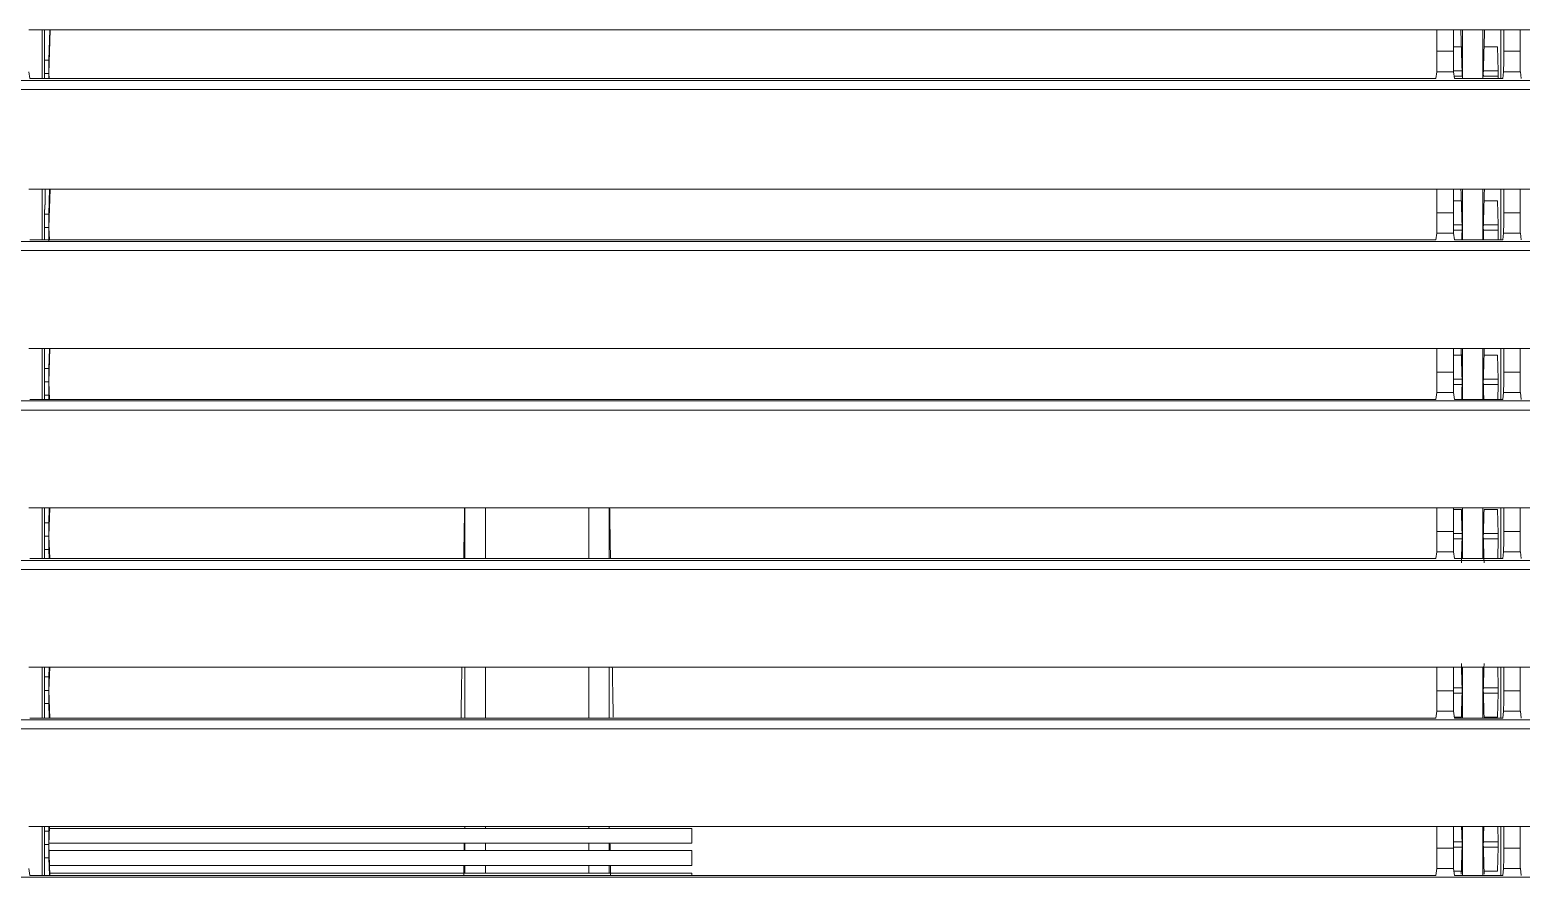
# Model space of a CAD drawing. Header units: inches. Extents: x 3778 to 56227, y -16914 to 35091.
# Drawn here: x 11726.1 to 11871.7, y 17656.3 to 17739.1 of the extents above; entities that cross this region are included whole.
import ezdxf

# ---------------------------------------------------------------- set-up
doc = ezdxf.new("R2010")
doc.units = ezdxf.units.IN
doc.header["$LTSCALE"] = 100
doc.header["$MEASUREMENT"] = 0
doc.layers.add('mark-B', color=2, linetype='Continuous', lineweight=20)
doc.layers.add('RC-LIGHT', color=7, linetype='Continuous')

# ---------------------------------------------------------------- blocks, each defined once
blk = doc.blocks.new('무풍1way 일반')
at = {"layer": 'mark-B'}
for p, q in [((-101.3, -99.25), (36.16, -99.25)), ((-99.99, -104.02), (-99.99, -99.26)), ((-99.77, -104.02), (-99.77, -99.25)), ((-99.35, -102.21), (-99.26, -99.25)), ((-99.34, -103.51), (-99.21, -99.25)), ((36.16, -101.35), (36.16, -99.25)), ((36.16, -99.25), (37.77, -99.25)), ((37.77, -99.25), (37.77, -101.35)), ((37.77, -99.25), (42.69, -99.25)), ((38.65, -99.25), (38.65, -104.02)), ((40.66, -104.02), (40.66, -99.25)), ((42.42, -99.26), (42.42, -104.02)), ((42.69, -101.35), (42.69, -99.25)), ((42.69, -99.25), (44.3, -99.25)), ((44.3, -101.35), (44.3, -99.25)), ((44.3, -99.25), (196.82, -99.25)), ((36.16, -101.35), (37.77, -101.35)), ((37.77, -100.9), (38.55, -100.9)), ((40.77, -100.9), (42.08, -100.9)), ((42.16, -103.25), (42.08, -100.9)), ((42.69, -101.35), (44.3, -101.35)), ((-101.2, -104.02), (-101.29, -103.35)), ((-99.77, -102.21), (-99.35, -102.21)), ((36.06, -104.02), (36.15, -103.35)), ((37.78, -103.35), (36.15, -103.35)), ((37.78, -103.25), (38.62, -103.25)), ((37.78, -103.35), (37.87, -104.02)), ((40.7, -103.25), (42.16, -103.25)), ((42.59, -104.02), (42.67, -103.35)), ((44.31, -103.35), (42.67, -103.35)), ((44.4, -104.02), (44.31, -103.35)), ((-370.92, -104.19), (370.92, -104.19)), ((36.06, -104.02), (-101.2, -104.02)), ((-99.77, -103.51), (-99.36, -103.51)), ((-99.32, -104.02), (-99.34, -103.51)), ((38.62, -103.77), (37.84, -103.77)), ((42.59, -104.02), (37.87, -104.02)), ((42.16, -103.77), (40.7, -103.77)), ((42.15, -104.02), (42.16, -103.77)), ((370.92, -105.07), (-370.92, -105.07)), ((-101.3, -114.82), (36.16, -114.82)), ((-99.99, -119.77), (-99.99, -114.82)), ((-99.72, -114.82), (-99.72, -116.22)), ((-99.35, -117.27), (-99.28, -114.82)), ((-99.34, -118.57), (-99.22, -114.82)), ((36.16, -117.11), (36.16, -114.82)), ((36.16, -114.82), (37.77, -114.82)), ((37.77, -114.82), (37.77, -117.11)), ((37.77, -114.82), (42.69, -114.82)), ((38.65, -114.82), (38.65, -119.77)), ((40.66, -119.77), (40.66, -114.82)), ((42.42, -114.82), (42.42, -119.77)), ((42.69, -117.11), (42.69, -114.82)), ((42.69, -114.82), (44.3, -114.82)), ((44.3, -117.11), (44.3, -114.82)), ((44.3, -114.82), (196.82, -114.82)), ((37.77, -115.96), (38.55, -115.96)), ((40.77, -115.96), (42.08, -115.96)), ((42.16, -118.31), (42.08, -115.96)), ((-99.77, -119.77), (-99.77, -117.13)), ((-99.77, -117.27), (-99.35, -117.27)), ((-99.74, -116.57), (-99.75, -116.78)), ((36.16, -117.11), (37.77, -117.11)), ((42.69, -117.11), (44.3, -117.11)), ((-99.77, -118.57), (-99.36, -118.57)), ((-99.3, -119.77), (-99.34, -118.57)), ((36.07, -119.77), (36.15, -119.12)), ((37.78, -119.12), (36.15, -119.12)), ((37.77, -118.31), (38.62, -118.31)), ((38.62, -118.83), (37.78, -118.83)), ((37.78, -119.12), (37.87, -119.77)), ((40.7, -118.31), (42.16, -118.31)), ((42.16, -118.83), (40.7, -118.83)), ((42.13, -119.77), (42.16, -118.83)), ((42.59, -119.77), (42.67, -119.12)), ((44.31, -119.12), (42.67, -119.12)), ((44.39, -119.77), (44.31, -119.12)), ((-368.14, -119.94), (368.14, -119.94)), ((368.14, -120.82), (-368.14, -120.82)), ((36.07, -119.77), (-101.21, -119.77)), ((42.59, -119.77), (37.87, -119.77)), ((-101.3, -130.38), (36.16, -130.38)), ((-99.99, -135.34), (-99.99, -130.38)), ((-99.77, -135.34), (-99.77, -130.38)), ((-99.35, -132.33), (-99.29, -130.38)), ((-99.34, -133.63), (-99.24, -130.38)), ((36.16, -132.68), (36.16, -130.38)), ((36.16, -130.38), (37.77, -130.38)), ((37.77, -130.38), (37.77, -132.68)), ((37.77, -130.38), (42.69, -130.38)), ((37.77, -131.02), (38.55, -131.02)), ((38.65, -130.38), (38.65, -135.34)), ((40.66, -135.34), (40.66, -130.38)), ((40.77, -131.02), (42.08, -131.02)), ((42.16, -133.37), (42.08, -131.02)), ((42.42, -130.38), (42.42, -135.34)), ((42.69, -132.68), (42.69, -130.38)), ((42.69, -130.38), (44.3, -130.38)), ((44.3, -132.68), (44.3, -130.38)), ((44.3, -130.38), (196.82, -130.38)), ((-99.77, -132.33), (-99.35, -132.33)), ((-99.77, -133.63), (-99.36, -133.63)), ((-99.28, -135.34), (-99.34, -133.63)), ((36.16, -132.68), (37.77, -132.68)), ((37.77, -133.37), (38.62, -133.37)), ((38.62, -133.89), (37.77, -133.89)), ((40.7, -133.37), (42.16, -133.37)), ((42.16, -133.89), (40.7, -133.89)), ((42.11, -135.34), (42.16, -133.89)), ((42.69, -132.68), (44.3, -132.68)), ((36.07, -135.34), (-101.21, -135.34)), ((-99.77, -134.94), (-99.35, -134.94)), ((-99.34, -135.34), (-99.35, -134.94)), ((36.07, -135.34), (36.15, -134.68)), ((37.78, -134.68), (36.15, -134.68)), ((37.78, -134.68), (37.87, -135.34)), ((42.59, -135.34), (37.87, -135.34)), ((42.59, -135.34), (42.67, -134.68)), ((44.31, -134.68), (42.67, -134.68)), ((44.39, -135.34), (44.31, -134.68)), ((-365.38, -135.5), (365.38, -135.5)), ((365.38, -136.39), (-365.38, -136.39)), ((-101.3, -145.95), (36.16, -145.95)), ((-99.99, -150.9), (-99.99, -145.95)), ((-99.77, -150.9), (-99.77, -145.95)), ((-99.35, -147.39), (-99.31, -145.95)), ((-99.34, -148.7), (-99.25, -145.95)), ((-58.73, -150.9), (-58.73, -145.95)), ((-58.73, -150.9), (-58.73, -145.95)), ((-56.72, -150.9), (-56.72, -145.95)), ((-56.72, -150.9), (-56.72, -145.95)), ((-46.64, -145.95), (-46.64, -150.9)), ((-46.64, -145.95), (-46.64, -150.9)), ((-44.64, -145.95), (-44.64, -150.9)), ((-44.64, -145.95), (-44.64, -150.9)), ((36.16, -148.24), (36.16, -145.95)), ((36.16, -145.95), (37.77, -145.95)), ((37.77, -145.95), (37.77, -148.24)), ((37.77, -145.95), (42.69, -145.95)), ((37.77, -146.09), (38.55, -146.09)), ((38.65, -145.95), (38.65, -150.9)), ((40.66, -150.9), (40.66, -145.95)), ((40.77, -146.09), (42.08, -146.09)), ((42.16, -148.43), (42.08, -146.09)), ((42.42, -145.95), (42.42, -150.9)), ((42.69, -148.24), (42.69, -145.95)), ((42.69, -145.95), (44.3, -145.95)), ((44.3, -148.24), (44.3, -145.95)), ((44.3, -145.95), (196.82, -145.95)), ((-99.77, -147.39), (-99.35, -147.39)), ((36.16, -148.24), (37.77, -148.24)), ((37.77, -148.43), (38.62, -148.43)), ((40.7, -148.43), (42.16, -148.43)), ((42.69, -148.24), (44.3, -148.24)), ((-99.77, -148.7), (-99.36, -148.7)), ((-99.27, -150.9), (-99.34, -148.7)), ((38.62, -148.96), (37.77, -148.96)), ((42.16, -148.96), (40.7, -148.96)), ((42.1, -150.9), (42.16, -148.96)), ((-362.63, -151.07), (362.63, -151.07)), ((36.07, -150.9), (-101.21, -150.9)), ((-99.77, -150), (-99.35, -150)), ((-99.32, -150.9), (-99.35, -150)), ((36.07, -150.9), (36.15, -150.24)), ((37.78, -150.24), (36.15, -150.24)), ((37.78, -150.24), (37.87, -150.9)), ((42.59, -150.9), (37.87, -150.9)), ((42.59, -150.9), (42.67, -150.24)), ((44.31, -150.24), (42.67, -150.24)), ((44.39, -150.9), (44.31, -150.24)), ((362.63, -151.95), (-362.63, -151.95)), ((-101.3, -161.51), (36.16, -161.51)), ((-99.99, -166.46), (-99.99, -161.51)), ((-99.77, -166.47), (-99.77, -161.51)), ((-99.35, -162.45), (-99.32, -161.51)), ((-99.34, -163.76), (-99.27, -161.51)), ((-58.73, -166.46), (-58.73, -161.51)), ((-58.73, -166.46), (-58.73, -161.51)), ((-56.72, -166.46), (-56.72, -161.51)), ((-56.72, -166.46), (-56.72, -161.51)), ((-46.64, -161.51), (-46.64, -166.46)), ((-46.64, -161.51), (-46.64, -166.46)), ((-44.64, -161.51), (-44.64, -166.46)), ((-44.64, -161.51), (-44.64, -166.46)), ((36.16, -163.81), (36.16, -161.51)), ((36.16, -161.51), (37.77, -161.51)), ((37.77, -161.51), (37.77, -163.81)), ((37.77, -161.51), (42.69, -161.51)), ((38.65, -161.51), (38.65, -166.46)), ((40.66, -166.46), (40.66, -161.51)), ((42.16, -163.5), (42.1, -161.51)), ((42.42, -161.51), (42.42, -166.46)), ((42.69, -163.81), (42.69, -161.51)), ((42.69, -161.51), (44.3, -161.51)), ((44.3, -163.81), (44.3, -161.51)), ((44.3, -161.51), (196.82, -161.51)), ((-99.77, -162.45), (-99.35, -162.45)), ((-99.77, -163.76), (-99.36, -163.76)), ((-99.25, -166.47), (-99.34, -163.76)), ((36.16, -163.81), (37.77, -163.81)), ((37.77, -163.5), (38.62, -163.5)), ((38.62, -164.02), (37.77, -164.02)), ((40.7, -163.5), (42.16, -163.5)), ((42.16, -164.02), (40.7, -164.02)), ((42.08, -166.37), (42.16, -164.02)), ((42.69, -163.81), (44.3, -163.81)), ((-99.77, -165.06), (-99.35, -165.06)), ((-99.31, -166.47), (-99.35, -165.06)), ((36.07, -166.47), (36.15, -165.81)), ((37.78, -165.81), (36.15, -165.81)), ((37.78, -165.81), (37.87, -166.47)), ((42.59, -166.47), (42.67, -165.81)), ((44.31, -165.81), (42.67, -165.81)), ((44.39, -166.47), (44.31, -165.81)), ((-359.88, -166.63), (359.88, -166.63)), ((36.07, -166.47), (-101.21, -166.47)), ((38.55, -166.37), (37.85, -166.37)), ((42.59, -166.47), (37.87, -166.47)), ((42.08, -166.37), (40.77, -166.37)), ((359.88, -167.52), (-359.88, -167.52)), ((-101.3, -177.07), (36.16, -177.07)), ((-99.99, -181.84), (-99.99, -177.07)), ((-99.77, -181.84), (-99.77, -177.07)), ((-99.77, -177.52), (-99.35, -177.52)), ((-99.35, -177.52), (-99.34, -177.07)), ((-99.34, -178.82), (-99.28, -177.07)), ((-36.59, -177.24), (-99.29, -177.24)), ((-58.73, -177.24), (-58.73, -177.07)), ((-58.73, -177.24), (-58.73, -177.07)), ((-56.72, -177.24), (-56.72, -177.07)), ((-56.72, -177.24), (-56.72, -177.07)), ((-46.64, -177.07), (-46.64, -177.24)), ((-46.64, -177.07), (-46.64, -177.24)), ((-44.64, -177.07), (-44.64, -177.24)), ((-44.64, -177.07), (-44.64, -177.24)), ((-36.59, -178.7), (-36.59, -177.24)), ((36.16, -179.17), (36.16, -177.07)), ((36.16, -177.07), (37.77, -177.07)), ((37.77, -177.07), (37.77, -179.17)), ((37.77, -177.07), (42.69, -177.07)), ((38.65, -177.07), (38.65, -181.84)), ((40.66, -181.84), (40.66, -177.07)), ((42.16, -178.56), (42.11, -177.07)), ((42.42, -177.07), (42.42, -181.84)), ((42.69, -179.17), (42.69, -177.07)), ((42.69, -177.07), (44.3, -177.07)), ((44.3, -179.17), (44.3, -177.07)), ((44.3, -177.07), (196.82, -177.07)), ((-99.77, -178.82), (-99.36, -178.82)), ((-99.24, -181.84), (-99.34, -178.82)), ((-99.33, -178.7), (-36.59, -178.7)), ((-58.73, -179.4), (-58.73, -178.7)), ((-58.73, -179.4), (-58.73, -178.7)), ((-56.72, -179.4), (-56.72, -178.7)), ((-56.72, -179.4), (-56.72, -178.7)), ((-46.64, -178.7), (-46.64, -179.4)), ((-46.64, -178.7), (-46.64, -179.4)), ((-44.64, -178.7), (-44.64, -179.4)), ((-44.64, -178.7), (-44.64, -179.4)), ((37.77, -178.56), (38.62, -178.56)), ((38.62, -179.08), (37.77, -179.08)), ((40.7, -178.56), (42.16, -178.56)), ((42.16, -179.08), (40.7, -179.08)), ((42.08, -181.43), (42.16, -179.08)), ((-99.77, -180.12), (-99.35, -180.12)), ((-99.3, -181.84), (-99.35, -180.12)), ((-36.59, -179.4), (-99.32, -179.4)), ((-36.59, -179.4), (-36.59, -180.86)), ((36.16, -179.17), (37.77, -179.17)), ((42.69, -179.17), (44.3, -179.17)), ((-101.2, -181.84), (-101.29, -181.17)), ((36.06, -181.84), (-101.2, -181.84)), ((-99.27, -180.86), (-36.59, -180.86)), ((-36.59, -181.61), (-99.25, -181.61)), ((-58.73, -181.61), (-58.73, -180.86)), ((-58.73, -181.61), (-58.73, -180.86)), ((-56.72, -181.61), (-56.72, -180.86)), ((-56.72, -181.61), (-56.72, -180.86)), ((-46.64, -180.86), (-46.64, -181.61)), ((-46.64, -180.86), (-46.64, -181.61)), ((-44.64, -180.86), (-44.64, -181.61)), ((-44.64, -180.86), (-44.64, -181.61)), ((-36.59, -181.61), (-36.59, -181.84)), ((36.06, -181.84), (36.15, -181.17)), ((37.78, -181.17), (36.15, -181.17)), ((37.78, -181.17), (37.87, -181.84)), ((38.55, -181.43), (37.82, -181.43)), ((42.59, -181.84), (37.87, -181.84)), ((42.08, -181.43), (40.77, -181.43)), ((42.59, -181.84), (42.67, -181.17)), ((44.31, -181.17), (42.67, -181.17)), ((44.4, -181.84), (44.31, -181.17)), ((-357.16, -182.01), (357.16, -182.01))]:
    blk.add_line(p, q, dxfattribs=at)
for centre, major_axis, ratio, start_param, end_param in [((36.15, -101.35), (0, -2.01), 0.008727, 0.069813, 1.570796), ((37.79, -101.35), (0, -2.01), 0.008727, 4.712389, 6.213372), ((42.67, -101.35), (0, -2.01), 0.008727, 0.069813, 1.570796), ((44.31, -101.35), (0, -2.01), 0.008727, 4.712389, 6.213372), ((-99.34, -103.51), (0, -1.51), 0.017455, 3.665191, 4.712389), ((-99.34, -103.51), (0, -1.51), 0.017455, 4.712389, 5.060254), ((-99.34, -118.57), (0, -1.51), 0.017455, 3.665191, 4.712389), ((36.15, -117.11), (0, -2.01), 0.008727, 0.069815, 1.570796), ((37.79, -117.11), (0, -2.01), 0.008727, 4.712389, 6.21337), ((42.67, -117.11), (0, -2.01), 0.008727, 0.069815, 1.570796), ((44.31, -117.11), (0, -2.01), 0.008727, 4.712389, 6.21337), ((-99.34, -118.57), (0, -1.51), 0.017455, 4.712389, 5.759587), ((-99.34, -133.63), (0, -1.51), 0.017455, 3.665191, 4.712389), ((-99.34, -133.63), (0, -1.51), 0.017455, 4.712389, 5.759587), ((36.15, -132.68), (0, -2.01), 0.008727, 0.069815, 1.570796), ((37.79, -132.68), (0, -2.01), 0.008727, 4.712389, 6.21337), ((42.67, -132.68), (0, -2.01), 0.008727, 0.069815, 1.570796), ((44.31, -132.68), (0, -2.01), 0.008727, 4.712389, 6.21337), ((-99.34, -148.7), (0, -1.51), 0.017455, 3.665191, 4.712389), ((36.15, -148.24), (0, -2.01), 0.008727, 0.069815, 1.570796), ((37.79, -148.24), (0, -2.01), 0.008727, 4.712389, 6.21337), ((42.67, -148.24), (0, -2.01), 0.008727, 0.069815, 1.570796), ((44.31, -148.24), (0, -2.01), 0.008727, 4.712389, 6.21337), ((-99.34, -148.7), (0, -1.51), 0.017455, 4.712389, 5.759587), ((-99.34, -163.76), (0, -1.51), 0.017455, 3.665191, 4.712389), ((-99.34, -163.76), (0, -1.51), 0.017455, 4.712389, 5.759587), ((36.15, -163.81), (0, -2.01), 0.008727, 0.069815, 1.570796), ((37.79, -163.81), (0, -2.01), 0.008727, 4.712389, 6.21337), ((42.67, -163.81), (0, -2.01), 0.008727, 0.069815, 1.570796), ((44.31, -163.81), (0, -2.01), 0.008727, 4.712389, 6.21337), ((-99.34, -178.82), (0, -1.51), 0.017455, 3.665191, 4.712389), ((-99.34, -178.82), (0, -1.51), 0.017455, 4.712389, 5.759587), ((36.15, -179.17), (0, -2.01), 0.008727, 0.069813, 1.570796), ((37.79, -179.17), (0, -2.01), 0.008727, 4.712389, 6.213372), ((42.67, -179.17), (0, -2.01), 0.008727, 0.069813, 1.570796), ((44.31, -179.17), (0, -2.01), 0.008727, 4.712389, 6.213372)]:
    blk.add_ellipse(centre, major_axis=major_axis, ratio=ratio, start_param=start_param, end_param=end_param, dxfattribs=at)
for points, degree in [([(38.5, -99.25), (38.55, -100.9)], 1), ([(40.77, -100.9), (40.82, -99.25)], 1), ([(38.55, -100.9), (38.62, -103.25)], 1), ([(40.7, -103.25), (40.77, -100.9)], 1), ([(38.62, -103.25), (38.62, -103.29), (38.62, -103.43), (38.62, -103.59), (38.62, -103.73), (38.62, -103.77)], 2), ([(40.7, -103.77), (40.7, -103.73), (40.69, -103.59), (40.69, -103.43), (40.7, -103.29), (40.7, -103.25)], 2), ([(38.51, -114.82), (38.55, -115.96)], 1), ([(40.77, -115.96), (40.8, -114.82)], 1), ([(38.55, -115.96), (38.62, -118.31)], 1), ([(40.7, -118.31), (40.77, -115.96)], 1), ([(38.62, -118.83), (38.59, -119.77)], 1), ([(38.62, -118.31), (38.62, -118.35), (38.62, -118.49), (38.62, -118.65), (38.62, -118.79), (38.62, -118.83)], 2), ([(40.7, -118.83), (40.7, -118.79), (40.69, -118.65), (40.69, -118.49), (40.7, -118.35), (40.7, -118.31)], 2), ([(40.72, -119.77), (40.7, -118.83)], 1), ([(38.53, -130.38), (38.55, -131.03)], 1), ([(38.55, -131.03), (38.62, -133.37)], 1), ([(40.7, -133.37), (40.77, -131.03)], 1), ([(40.77, -131.03), (40.79, -130.38)], 1), ([(38.62, -133.89), (38.58, -135.34)], 1), ([(38.62, -133.37), (38.62, -133.41), (38.62, -133.55), (38.62, -133.71), (38.62, -133.85), (38.62, -133.89)], 2), ([(40.7, -133.89), (40.7, -133.85), (40.69, -133.71), (40.69, -133.55), (40.7, -133.41), (40.7, -133.37)], 2), ([(40.74, -135.34), (40.7, -133.89)], 1), ([(-58.76, -145.95), (-58.85, -150.9)], 1), ([(-58.76, -145.95), (-58.85, -150.9)], 1), ([(-44.52, -150.9), (-44.6, -145.95)], 1), ([(-44.52, -150.9), (-44.6, -145.95)], 1), ([(38.55, -146.09), (38.62, -148.43)], 1), ([(40.7, -148.43), (40.77, -146.09)], 1), ([(38.62, -148.43), (38.62, -148.48), (38.62, -148.61), (38.62, -148.78), (38.62, -148.91), (38.62, -148.96)], 2), ([(40.7, -148.96), (40.7, -148.92), (40.69, -148.78), (40.69, -148.62), (40.7, -148.48), (40.7, -148.43)], 2), ([(38.62, -148.96), (38.55, -151.3)], 1), ([(40.77, -151.3), (40.7, -148.96)], 1), ([(-59.03, -161.51), (-59.11, -166.46)], 1), ([(-59.03, -161.51), (-59.11, -166.46)], 1), ([(-44.25, -166.39), (-44.34, -161.51)], 1), ([(-44.25, -166.39), (-44.34, -161.51)], 1), ([(38.55, -161.15), (38.62, -163.5)], 1), ([(40.7, -163.5), (40.77, -161.15)], 1), ([(38.62, -164.02), (38.55, -166.37)], 1), ([(38.62, -163.5), (38.62, -163.54), (38.62, -163.68), (38.62, -163.84), (38.62, -163.98), (38.62, -164.02)], 2), ([(40.7, -164.02), (40.7, -163.98), (40.69, -163.84), (40.69, -163.68), (40.7, -163.54), (40.7, -163.5)], 2), ([(40.77, -166.37), (40.7, -164.02)], 1), ([(38.57, -177.07), (38.62, -178.56)], 1), ([(40.7, -178.56), (40.74, -177.07)], 1), ([(-58.8, -178.7), (-58.81, -179.4)], 1), ([(-58.8, -178.7), (-58.81, -179.4)], 1), ([(-44.55, -179.4), (-44.57, -178.7)], 1), ([(-44.55, -179.4), (-44.57, -178.7)], 1), ([(38.62, -179.08), (38.55, -181.43)], 1), ([(38.62, -178.56), (38.62, -178.6), (38.62, -178.74), (38.62, -178.9), (38.62, -179.04), (38.62, -179.08)], 2), ([(40.7, -179.08), (40.7, -179.04), (40.69, -178.9), (40.69, -178.74), (40.7, -178.6), (40.7, -178.56)], 2), ([(40.77, -181.43), (40.7, -179.08)], 1), ([(-58.84, -180.86), (-58.85, -181.84)], 1), ([(-58.84, -180.86), (-58.85, -181.84)], 1), ([(-44.51, -181.84), (-44.53, -180.86)], 1), ([(-44.51, -181.84), (-44.53, -180.86)], 1), ([(38.55, -181.43), (38.54, -181.72)], 1), ([(40.78, -181.72), (40.77, -181.43)], 1)]:
    blk.add_open_spline(points, degree=degree, dxfattribs=at)
for points, knots in [([(42.16, -103.77), (42.16, -103.77), (42.16, -103.77), (42.16, -103.76), (42.16, -103.76), (42.16, -103.75), (42.16, -103.75), (42.16, -103.74), (42.16, -103.74), (42.16, -103.73), (42.16, -103.72), (42.16, -103.72), (42.16, -103.71), (42.16, -103.71), (42.16, -103.7), (42.16, -103.69), (42.16, -103.69), (42.16, -103.68), (42.16, -103.67), (42.16, -103.67), (42.16, -103.66), (42.16, -103.65), (42.16, -103.65), (42.16, -103.64), (42.16, -103.63), (42.16, -103.62), (42.16, -103.62), (42.16, -103.61), (42.16, -103.6), (42.16, -103.6), (42.16, -103.59), (42.16, -103.58), (42.16, -103.57), (42.16, -103.57), (42.16, -103.56), (42.16, -103.55), (42.16, -103.55), (42.16, -103.54), (42.16, -103.53), (42.16, -103.52), (42.16, -103.52), (42.16, -103.51), (42.16, -103.5), (42.16, -103.48), (42.16, -103.47), (42.16, -103.45), (42.16, -103.44), (42.16, -103.42), (42.16, -103.41), (42.16, -103.39), (42.16, -103.38), (42.16, -103.37), (42.16, -103.35), (42.16, -103.34), (42.16, -103.33), (42.16, -103.31), (42.16, -103.3), (42.16, -103.29), (42.16, -103.28), (42.16, -103.27), (42.16, -103.26), (42.16, -103.25), (42.16, -103.25)], [0, 0, 0, 0, 0.013748, 0.027432, 0.041052, 0.054607, 0.068099, 0.081527, 0.09489, 0.10819, 0.121425, 0.134597, 0.147704, 0.160748, 0.173727, 0.186643, 0.199494, 0.212281, 0.225005, 0.237664, 0.250259, 0.262791, 0.275258, 0.287661, 0.3, 0.312275, 0.324487, 0.336634, 0.348717, 0.360736, 0.372691, 0.384582, 0.39641, 0.408173, 0.419872, 0.431507, 0.443078, 0.454585, 0.466029, 0.477408, 0.488723, 0.499974, 0.522542, 0.545365, 0.568445, 0.591781, 0.615372, 0.639221, 0.663325, 0.687685, 0.712302, 0.737175, 0.762304, 0.78769, 0.813331, 0.839229, 0.865384, 0.891794, 0.918461, 0.945384, 0.972564, 1, 1, 1, 1]), ([(-99.72, -116.22), (-99.72, -116.22), (-99.72, -116.23), (-99.72, -116.24), (-99.72, -116.25), (-99.72, -116.26), (-99.72, -116.27), (-99.72, -116.28), (-99.72, -116.29), (-99.72, -116.3), (-99.72, -116.31), (-99.72, -116.32), (-99.72, -116.33), (-99.72, -116.34), (-99.73, -116.35), (-99.73, -116.37), (-99.73, -116.38), (-99.73, -116.39), (-99.73, -116.4), (-99.73, -116.41), (-99.73, -116.42), (-99.73, -116.43), (-99.73, -116.44), (-99.73, -116.45), (-99.73, -116.46), (-99.73, -116.47), (-99.73, -116.48), (-99.73, -116.49), (-99.73, -116.5), (-99.73, -116.51), (-99.73, -116.52), (-99.73, -116.53), (-99.73, -116.54), (-99.73, -116.54), (-99.73, -116.55), (-99.74, -116.56), (-99.74, -116.57), (-99.74, -116.57)], [0, 0, 0, 0, 0.027034, 0.054157, 0.081369, 0.108672, 0.136064, 0.163545, 0.191117, 0.218779, 0.24653, 0.274372, 0.302305, 0.330327, 0.35844, 0.386644, 0.414938, 0.443324, 0.4718, 0.500366, 0.529024, 0.557773, 0.586614, 0.615545, 0.644568, 0.673683, 0.702888, 0.732186, 0.761575, 0.791056, 0.820629, 0.850294, 0.880051, 0.9099, 0.939841, 0.969874, 1, 1, 1, 1]), ([(-99.75, -116.78), (-99.75, -116.78), (-99.75, -116.79), (-99.76, -116.79), (-99.76, -116.8), (-99.76, -116.81), (-99.76, -116.82), (-99.76, -116.82), (-99.76, -116.83), (-99.76, -116.84), (-99.76, -116.85), (-99.76, -116.86), (-99.76, -116.87), (-99.76, -116.87), (-99.76, -116.88), (-99.76, -116.89), (-99.76, -116.9), (-99.76, -116.91), (-99.76, -116.92), (-99.76, -116.93), (-99.76, -116.94), (-99.76, -116.95), (-99.76, -116.96), (-99.76, -116.96), (-99.76, -116.97), (-99.77, -116.98), (-99.77, -116.99), (-99.77, -117), (-99.77, -117.01), (-99.77, -117.02), (-99.77, -117.03), (-99.77, -117.04), (-99.77, -117.05), (-99.77, -117.06), (-99.77, -117.07), (-99.77, -117.08), (-99.77, -117.09), (-99.77, -117.1), (-99.77, -117.1), (-99.77, -117.11), (-99.77, -117.12), (-99.77, -117.13), (-99.77, -117.13)], [0, 0, 0, 0, 0.026365, 0.052659, 0.078883, 0.105036, 0.131119, 0.157131, 0.183073, 0.208944, 0.234745, 0.260475, 0.286136, 0.311726, 0.337246, 0.362696, 0.388076, 0.413386, 0.438627, 0.463797, 0.488898, 0.513928, 0.53889, 0.563781, 0.588603, 0.613356, 0.638039, 0.662653, 0.687198, 0.711673, 0.736079, 0.760416, 0.784684, 0.808883, 0.833013, 0.857074, 0.881067, 0.904991, 0.928846, 0.952632, 0.97635, 1, 1, 1, 1]), ([(42.16, -118.83), (42.16, -118.83), (42.16, -118.83), (42.16, -118.82), (42.16, -118.82), (42.16, -118.81), (42.16, -118.81), (42.16, -118.8), (42.16, -118.8), (42.16, -118.79), (42.16, -118.79), (42.16, -118.78), (42.16, -118.77), (42.16, -118.77), (42.16, -118.76), (42.16, -118.76), (42.16, -118.75), (42.16, -118.74), (42.16, -118.74), (42.16, -118.73), (42.16, -118.72), (42.16, -118.71), (42.16, -118.71), (42.16, -118.7), (42.16, -118.69), (42.16, -118.69), (42.16, -118.68), (42.16, -118.67), (42.16, -118.67), (42.16, -118.66), (42.16, -118.65), (42.16, -118.64), (42.16, -118.64), (42.16, -118.63), (42.16, -118.62), (42.16, -118.61), (42.16, -118.61), (42.16, -118.6), (42.16, -118.59), (42.16, -118.59), (42.16, -118.58), (42.16, -118.57), (42.16, -118.56), (42.16, -118.54), (42.16, -118.53), (42.16, -118.51), (42.16, -118.5), (42.16, -118.48), (42.16, -118.47), (42.16, -118.46), (42.16, -118.44), (42.16, -118.43), (42.16, -118.41), (42.16, -118.4), (42.16, -118.39), (42.16, -118.37), (42.16, -118.36), (42.16, -118.35), (42.16, -118.34), (42.16, -118.33), (42.16, -118.32), (42.16, -118.31), (42.16, -118.31)], [0, 0, 0, 0, 0.013748, 0.027432, 0.041052, 0.054607, 0.068099, 0.081527, 0.09489, 0.10819, 0.121425, 0.134597, 0.147704, 0.160748, 0.173727, 0.186643, 0.199494, 0.212281, 0.225005, 0.237664, 0.250259, 0.262791, 0.275258, 0.287661, 0.3, 0.312275, 0.324487, 0.336634, 0.348717, 0.360736, 0.372691, 0.384582, 0.39641, 0.408173, 0.419872, 0.431507, 0.443078, 0.454585, 0.466029, 0.477408, 0.488723, 0.499974, 0.522542, 0.545365, 0.568445, 0.591781, 0.615372, 0.639221, 0.663325, 0.687685, 0.712302, 0.737175, 0.762304, 0.78769, 0.813331, 0.839229, 0.865384, 0.891794, 0.918461, 0.945384, 0.972564, 1, 1, 1, 1]), ([(42.16, -133.89), (42.16, -133.89), (42.16, -133.89), (42.16, -133.89), (42.16, -133.88), (42.16, -133.88), (42.16, -133.87), (42.16, -133.86), (42.16, -133.86), (42.16, -133.85), (42.16, -133.85), (42.16, -133.84), (42.16, -133.84), (42.16, -133.83), (42.16, -133.82), (42.16, -133.82), (42.16, -133.81), (42.16, -133.8), (42.16, -133.8), (42.16, -133.79), (42.16, -133.78), (42.16, -133.78), (42.16, -133.77), (42.16, -133.76), (42.16, -133.76), (42.16, -133.75), (42.16, -133.74), (42.16, -133.73), (42.16, -133.73), (42.16, -133.72), (42.16, -133.71), (42.16, -133.71), (42.16, -133.7), (42.16, -133.69), (42.16, -133.68), (42.16, -133.68), (42.16, -133.67), (42.16, -133.66), (42.16, -133.65), (42.16, -133.65), (42.16, -133.64), (42.16, -133.63), (42.16, -133.62), (42.16, -133.6), (42.16, -133.59), (42.16, -133.58), (42.16, -133.56), (42.16, -133.55), (42.16, -133.53), (42.16, -133.52), (42.16, -133.5), (42.16, -133.49), (42.16, -133.48), (42.16, -133.46), (42.16, -133.45), (42.16, -133.44), (42.16, -133.42), (42.16, -133.41), (42.16, -133.4), (42.16, -133.39), (42.16, -133.38), (42.16, -133.38), (42.16, -133.37)], [0, 0, 0, 0, 0.013748, 0.027432, 0.041052, 0.054607, 0.068099, 0.081527, 0.09489, 0.10819, 0.121425, 0.134597, 0.147704, 0.160748, 0.173727, 0.186643, 0.199494, 0.212281, 0.225005, 0.237664, 0.250259, 0.262791, 0.275258, 0.287661, 0.3, 0.312275, 0.324487, 0.336634, 0.348717, 0.360736, 0.372691, 0.384582, 0.39641, 0.408173, 0.419872, 0.431507, 0.443078, 0.454585, 0.466029, 0.477408, 0.488723, 0.499974, 0.522542, 0.545365, 0.568445, 0.591781, 0.615372, 0.639221, 0.663325, 0.687685, 0.712302, 0.737175, 0.762304, 0.78769, 0.813331, 0.839229, 0.865384, 0.891794, 0.918461, 0.945384, 0.972564, 1, 1, 1, 1]), ([(42.16, -148.96), (42.16, -148.95), (42.16, -148.95), (42.16, -148.95), (42.16, -148.94), (42.16, -148.94), (42.16, -148.93), (42.16, -148.93), (42.16, -148.92), (42.16, -148.92), (42.16, -148.91), (42.16, -148.9), (42.16, -148.9), (42.16, -148.89), (42.16, -148.89), (42.16, -148.88), (42.16, -148.87), (42.16, -148.87), (42.16, -148.86), (42.16, -148.85), (42.16, -148.85), (42.16, -148.84), (42.16, -148.83), (42.16, -148.82), (42.16, -148.82), (42.16, -148.81), (42.16, -148.8), (42.16, -148.8), (42.16, -148.79), (42.16, -148.78), (42.16, -148.77), (42.16, -148.77), (42.16, -148.76), (42.16, -148.75), (42.16, -148.75), (42.16, -148.74), (42.16, -148.73), (42.16, -148.72), (42.16, -148.72), (42.16, -148.71), (42.16, -148.7), (42.16, -148.69), (42.16, -148.68), (42.16, -148.67), (42.16, -148.65), (42.16, -148.64), (42.16, -148.62), (42.16, -148.61), (42.16, -148.59), (42.16, -148.58), (42.16, -148.57), (42.16, -148.55), (42.16, -148.54), (42.16, -148.52), (42.16, -148.51), (42.16, -148.5), (42.16, -148.49), (42.16, -148.47), (42.16, -148.46), (42.16, -148.45), (42.16, -148.44), (42.16, -148.44), (42.16, -148.43)], [0, 0, 0, 0, 0.013748, 0.027432, 0.041052, 0.054607, 0.068099, 0.081527, 0.09489, 0.10819, 0.121425, 0.134597, 0.147704, 0.160748, 0.173727, 0.186643, 0.199494, 0.212281, 0.225005, 0.237664, 0.250259, 0.262791, 0.275258, 0.287661, 0.3, 0.312275, 0.324487, 0.336634, 0.348717, 0.360736, 0.372691, 0.384582, 0.39641, 0.408173, 0.419872, 0.431507, 0.443078, 0.454585, 0.466029, 0.477408, 0.488723, 0.499974, 0.522542, 0.545365, 0.568445, 0.591781, 0.615372, 0.639221, 0.663325, 0.687685, 0.712302, 0.737175, 0.762304, 0.78769, 0.813331, 0.839229, 0.865384, 0.891794, 0.918461, 0.945384, 0.972564, 1, 1, 1, 1]), ([(42.16, -164.02), (42.16, -164.02), (42.16, -164.01), (42.16, -164.01), (42.16, -164), (42.16, -164), (42.16, -163.99), (42.16, -163.99), (42.16, -163.98), (42.16, -163.98), (42.16, -163.97), (42.16, -163.97), (42.16, -163.96), (42.16, -163.95), (42.16, -163.95), (42.16, -163.94), (42.16, -163.93), (42.16, -163.93), (42.16, -163.92), (42.16, -163.91), (42.16, -163.91), (42.16, -163.9), (42.16, -163.89), (42.16, -163.89), (42.16, -163.88), (42.16, -163.87), (42.16, -163.87), (42.16, -163.86), (42.16, -163.85), (42.16, -163.84), (42.16, -163.84), (42.16, -163.83), (42.16, -163.82), (42.16, -163.81), (42.16, -163.81), (42.16, -163.8), (42.16, -163.79), (42.16, -163.79), (42.16, -163.78), (42.16, -163.77), (42.16, -163.76), (42.16, -163.75), (42.16, -163.74), (42.16, -163.73), (42.16, -163.71), (42.16, -163.7), (42.16, -163.68), (42.16, -163.67), (42.16, -163.66), (42.16, -163.64), (42.16, -163.63), (42.16, -163.61), (42.16, -163.6), (42.16, -163.59), (42.16, -163.57), (42.16, -163.56), (42.16, -163.55), (42.16, -163.54), (42.16, -163.53), (42.16, -163.51), (42.16, -163.51), (42.16, -163.5), (42.16, -163.5)], [0, 0, 0, 0, 0.013748, 0.027432, 0.041052, 0.054607, 0.068099, 0.081527, 0.09489, 0.10819, 0.121425, 0.134597, 0.147704, 0.160748, 0.173727, 0.186643, 0.199494, 0.212281, 0.225005, 0.237664, 0.250259, 0.262791, 0.275258, 0.287661, 0.3, 0.312275, 0.324487, 0.336634, 0.348717, 0.360736, 0.372691, 0.384582, 0.39641, 0.408173, 0.419872, 0.431507, 0.443078, 0.454585, 0.466029, 0.477408, 0.488723, 0.499974, 0.522542, 0.545365, 0.568445, 0.591781, 0.615372, 0.639221, 0.663325, 0.687685, 0.712302, 0.737175, 0.762304, 0.78769, 0.813331, 0.839229, 0.865384, 0.891794, 0.918461, 0.945384, 0.972564, 1, 1, 1, 1]), ([(42.16, -179.08), (42.16, -179.08), (42.16, -179.08), (42.16, -179.07), (42.16, -179.07), (42.16, -179.06), (42.16, -179.06), (42.16, -179.05), (42.16, -179.05), (42.16, -179.04), (42.16, -179.03), (42.16, -179.03), (42.16, -179.02), (42.16, -179.02), (42.16, -179.01), (42.16, -179), (42.16, -179), (42.16, -178.99), (42.16, -178.98), (42.16, -178.98), (42.16, -178.97), (42.16, -178.96), (42.16, -178.96), (42.16, -178.95), (42.16, -178.94), (42.16, -178.93), (42.16, -178.93), (42.16, -178.92), (42.16, -178.91), (42.16, -178.91), (42.16, -178.9), (42.16, -178.89), (42.16, -178.88), (42.16, -178.88), (42.16, -178.87), (42.16, -178.86), (42.16, -178.85), (42.16, -178.85), (42.16, -178.84), (42.16, -178.83), (42.16, -178.83), (42.16, -178.82), (42.16, -178.8), (42.16, -178.79), (42.16, -178.78), (42.16, -178.76), (42.16, -178.75), (42.16, -178.73), (42.16, -178.72), (42.16, -178.7), (42.16, -178.69), (42.16, -178.68), (42.16, -178.66), (42.16, -178.65), (42.16, -178.64), (42.16, -178.62), (42.16, -178.61), (42.16, -178.6), (42.16, -178.59), (42.16, -178.58), (42.16, -178.57), (42.16, -178.56), (42.16, -178.56)], [0, 0, 0, 0, 0.013748, 0.027432, 0.041052, 0.054607, 0.068099, 0.081527, 0.09489, 0.10819, 0.121425, 0.134597, 0.147704, 0.160748, 0.173727, 0.186643, 0.199494, 0.212281, 0.225005, 0.237664, 0.250259, 0.262791, 0.275258, 0.287661, 0.3, 0.312275, 0.324487, 0.336634, 0.348717, 0.360736, 0.372691, 0.384582, 0.39641, 0.408173, 0.419872, 0.431507, 0.443078, 0.454585, 0.466029, 0.477408, 0.488723, 0.499974, 0.522542, 0.545365, 0.568445, 0.591781, 0.615372, 0.639221, 0.663325, 0.687685, 0.712302, 0.737175, 0.762304, 0.78769, 0.813331, 0.839229, 0.865384, 0.891794, 0.918461, 0.945384, 0.972564, 1, 1, 1, 1])]:
    blk.add_open_spline(points, degree=3, knots=knots, dxfattribs=at)

msp = doc.modelspace()

# ---------------------------------------------------------------- block references
at = {"layer": 'RC-LIGHT'}
msp.add_blockref('무풍1way 일반', (11827.31, 17838.34), dxfattribs=at)

doc.saveas('drawing.dxf')
